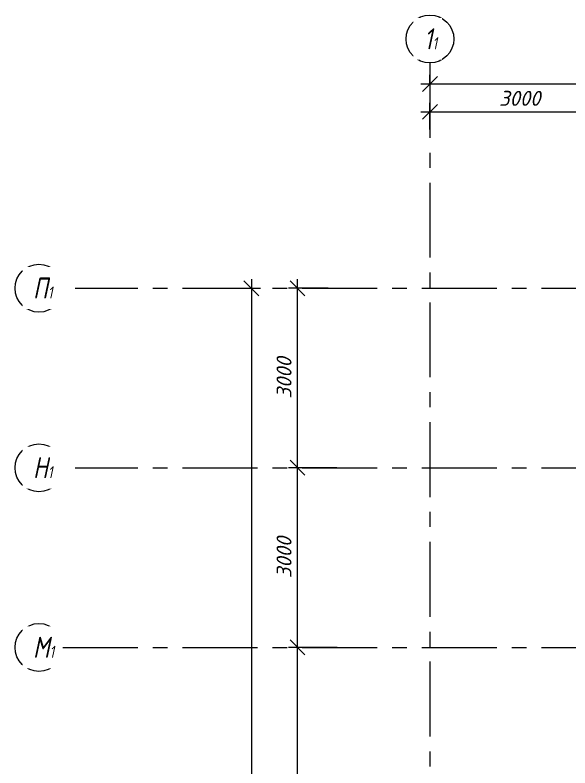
# Model space of a CAD drawing. Header units: millimetres. Extents: x -9096648 to 8741128, y -70248 to 735163.
# Drawn here: x -225168 to -215894, y 122588 to 135163 of the extents above; entities that cross this region are included whole.
import ezdxf

# ---------------------------------------------------------------- set-up
doc = ezdxf.new("R2010")
doc.units = ezdxf.units.MM
doc.linetypes.add('CENTER', pattern=[2, 1.25, -0.25, 0.25, -0.25])
doc.layers.get('Defpoints').update_dxf_attribs({"color": 6})
doc.layers.add('АР_Оси', color=193, linetype='Continuous', lineweight=9)
doc.layers.add('АР_Оси размеры', color=164, linetype='Continuous', lineweight=9)
doc.styles.add('ISOCPEUR', font='isocpeui.ttf', dxfattribs={"height": 250})
doc.styles.add('ГОСТ 2.304', font='isocpeur.ttf', dxfattribs={"width": 0.7})
doc.dimstyles.new('СПДС', dxfattribs={"dimscale": 100, "dimtxt": 2.5, "dimasz": 2.5, "dimexe": 1.5, "dimexo": 0, "dimgap": 1, "dimtad": 1, "dimdec": 0, "dimrnd": 1, "dimtxsty": 'ГОСТ 2.304', "dimblk": 'OBLIQUE', "dimcen": 2.5, "dimdle": 1.5, "dimadec": 0, "dimazin": 2, "dimtfac": 0.75, "dimtdec": 0, "dimtmove": 1, "dimatfit": 3, "dimfxl": 1, "dimtolj": 1, "dimarcsym": 1})

# ---------------------------------------------------------------- blocks, each defined once
blk = doc.blocks.new('_Oblique')
at = {"color": 8, "linetype": 'ByBlock', "lineweight": -2}
blk.add_line((-0.5, -0.5), (0.5, 0.5), dxfattribs=at)
blk = doc.blocks.new('*D2946')
at = {"layer": 'Defpoints', "color": 0, "ltscale": 100, "transparency": 16777216}
for p in [(-220447, 124601), (-219787, 124601), (-219935, 118601)]:
    blk.add_point(p, dxfattribs=at)
at = {"layer": 'АР_Оси размеры', "color": 8, "lineweight": -2, "ltscale": 100, "transparency": 16777216}
for p, q in [((-220447, 118451), (-220447, 124751)), ((-219787, 124601), (-220597, 124601)), ((-219935, 118601), (-220597, 118601))]:
    blk.add_line(p, q, dxfattribs=at)
at = {"layer": 'АР_Оси размеры', "color": 8, "lineweight": -2, "ltscale": 100, "transparency": 16777216, "xscale": 250, "yscale": 250, "zscale": 250}
for p, rotation in [((-220447, 124601), 90), ((-220447, 118601), 270)]:
    blk.add_blockref('_Oblique', p, dxfattribs=dict(at, rotation=rotation))
at = {"layer": 'АР_Оси размеры', "color": 8, "ltscale": 100, "transparency": 16777216, "insert": (-220672, 121601), "char_height": 250, "attachment_point": 5, "rotation": 90, "style": 'ISOCPEUR'}
blk.add_mtext('\\A1;6000', dxfattribs=at)
blk = doc.blocks.new('*D2947')
at = {"layer": 'Defpoints', "color": 0, "ltscale": 100, "transparency": 16777216}
for p in [(-220447, 127601), (-219935, 127601), (-219792, 124601)]:
    blk.add_point(p, dxfattribs=at)
at = {"layer": 'АР_Оси размеры', "color": 8, "lineweight": -2, "ltscale": 100, "transparency": 16777216}
for p, q in [((-220447, 124451), (-220447, 127751)), ((-219935, 127601), (-220597, 127601)), ((-219792, 124601), (-220597, 124601))]:
    blk.add_line(p, q, dxfattribs=at)
at = {"layer": 'АР_Оси размеры', "color": 8, "lineweight": -2, "ltscale": 100, "transparency": 16777216, "xscale": 250, "yscale": 250, "zscale": 250}
for p, rotation in [((-220447, 127601), 90), ((-220447, 124601), 270)]:
    blk.add_blockref('_Oblique', p, dxfattribs=dict(at, rotation=rotation))
at = {"layer": 'АР_Оси размеры', "color": 8, "ltscale": 100, "transparency": 16777216, "insert": (-220672, 126101), "char_height": 250, "attachment_point": 5, "rotation": 90, "style": 'ISOCPEUR'}
blk.add_mtext('\\A1;3000', dxfattribs=at)
blk = doc.blocks.new('*D2948')
at = {"layer": 'Defpoints', "color": 0, "ltscale": 100, "transparency": 16777216}
for p in [(-220447, 130601), (-219935, 130601), (-219792, 127601)]:
    blk.add_point(p, dxfattribs=at)
at = {"layer": 'АР_Оси размеры', "color": 8, "lineweight": -2, "ltscale": 100, "transparency": 16777216}
for p, q in [((-220447, 127451), (-220447, 130751)), ((-219935, 130601), (-220597, 130601)), ((-219792, 127601), (-220597, 127601))]:
    blk.add_line(p, q, dxfattribs=at)
at = {"layer": 'АР_Оси размеры', "color": 8, "lineweight": -2, "ltscale": 100, "transparency": 16777216, "xscale": 250, "yscale": 250, "zscale": 250}
for p, rotation in [((-220447, 130601), 90), ((-220447, 127601), 270)]:
    blk.add_blockref('_Oblique', p, dxfattribs=dict(at, rotation=rotation))
at = {"layer": 'АР_Оси размеры', "color": 8, "ltscale": 100, "transparency": 16777216, "insert": (-220672, 129101), "char_height": 250, "attachment_point": 5, "rotation": 90, "style": 'ISOCPEUR'}
blk.add_mtext('\\A1;3000', dxfattribs=at)
blk = doc.blocks.new('*D2949')
at = {"layer": 'Defpoints', "color": 0, "ltscale": 100, "transparency": 16777216}
for p in [(-221273, 130601), (-221273, 82686), (-221217, 82686)]:
    blk.add_point(p, dxfattribs=at)
at = {"layer": 'АР_Оси размеры', "color": 8, "lineweight": -2, "ltscale": 100, "transparency": 16777216}
for p, q in [((-221217, 130751), (-221217, 82536)), ((-221273, 130601), (-221067, 130601)), ((-221273, 82686), (-221067, 82686))]:
    blk.add_line(p, q, dxfattribs=at)
at = {"layer": 'АР_Оси размеры', "color": 8, "lineweight": -2, "ltscale": 100, "transparency": 16777216, "xscale": 250, "yscale": 250, "zscale": 250}
for p, rotation in [((-221217, 130601), 90), ((-221217, 82686), 270)]:
    blk.add_blockref('_Oblique', p, dxfattribs=dict(at, rotation=rotation))
at = {"layer": 'АР_Оси размеры', "color": 8, "ltscale": 100, "transparency": 16777216, "insert": (-221444, 106643), "char_height": 250, "attachment_point": 5, "rotation": 90, "style": 'ISOCPEUR'}
blk.add_mtext('\\A1;47915', dxfattribs=at)
blk = doc.blocks.new('*D2950')
at = {"layer": 'Defpoints', "color": 0, "ltscale": 100, "transparency": 16777216}
for p in [(-215234, 133547), (-218234, 133253), (-215234, 133253)]:
    blk.add_point(p, dxfattribs=at)
at = {"layer": 'АР_Оси размеры', "color": 8, "lineweight": -2, "ltscale": 100, "transparency": 16777216}
for p, q in [((-218234, 133253), (-218234, 133697)), ((-215234, 133253), (-215234, 133697)), ((-218384, 133547), (-215084, 133547))]:
    blk.add_line(p, q, dxfattribs=at)
at = {"layer": 'АР_Оси размеры', "color": 8, "lineweight": -2, "ltscale": 100, "transparency": 16777216, "xscale": 250, "yscale": 250, "zscale": 250, "rotation": 180}
blk.add_blockref('_Oblique', (-218234, 133547), dxfattribs=at)
at = {"layer": 'АР_Оси размеры', "color": 8, "lineweight": -2, "ltscale": 100, "transparency": 16777216, "xscale": 250, "yscale": 250, "zscale": 250}
blk.add_blockref('_Oblique', (-215234, 133547), dxfattribs=at)
at = {"layer": 'АР_Оси размеры', "color": 8, "ltscale": 100, "transparency": 16777216, "insert": (-216734, 133772), "char_height": 250, "attachment_point": 5, "style": 'ISOCPEUR'}
blk.add_mtext('\\A1;3000', dxfattribs=at)
blk = doc.blocks.new('*D2682')
at = {"layer": 'Defpoints', "color": 0, "ltscale": 100, "transparency": 16777216}
for p in [(-218234, 134013), (-154724, 134013), (-154724, 134013)]:
    blk.add_point(p, dxfattribs=at)
at = {"layer": 'АР_Оси размеры', "color": 8, "lineweight": -2, "ltscale": 100, "transparency": 16777216}
for p, q in [((-218234, 134013), (-218234, 134163)), ((-154724, 134013), (-154724, 134163)), ((-218384, 134013), (-154574, 134013))]:
    blk.add_line(p, q, dxfattribs=at)
at = {"layer": 'АР_Оси размеры', "color": 8, "lineweight": -2, "ltscale": 100, "transparency": 16777216, "xscale": 250, "yscale": 250, "zscale": 250, "rotation": 180}
blk.add_blockref('_Oblique', (-218234, 134013), dxfattribs=at)
at = {"layer": 'АР_Оси размеры', "color": 8, "lineweight": -2, "ltscale": 100, "transparency": 16777216, "xscale": 250, "yscale": 250, "zscale": 250}
blk.add_blockref('_Oblique', (-154724, 134013), dxfattribs=at)
at = {"layer": 'АР_Оси размеры', "color": 8, "ltscale": 100, "transparency": 16777216, "insert": (-186479, 134238), "char_height": 250, "attachment_point": 5, "style": 'ISOCPEUR'}
blk.add_mtext('\\A1;63510', dxfattribs=at)

msp = doc.modelspace()

# ---------------------------------------------------------------- linework, layer by layer
at = {"layer": 'АР_Оси', "color": 8, "linetype": 'CENTER', "ltscale": 1000}
for p, q in [((-218233.92, 134363.15), (-218233.92, 78630.8)), ((-224367.61, 130600.68), (-141189.21, 130600.68)), ((-224367.61, 127600.68), (-141189.21, 127600.68)), ((-224367.61, 124600.68), (-141189.21, 124600.68))]:
    msp.add_line(p, q, dxfattribs=at)
at = {"layer": 'АР_Оси', "color": 8, "ltscale": 0.5}
for centre in [(-218233.92, 134763.15), (-224767.61, 130600.68), (-224767.61, 127600.68), (-224767.61, 124600.68)]:
    msp.add_circle(centre, 400, dxfattribs=at)

# ---------------------------------------------------------------- dimensions: what is measured, and where the dimension line sits
at = {"layer": 'АР_Оси размеры', "color": 8, "ltscale": 100}
dim = msp.add_linear_dim(base=(-215233.92, 133546.65), p1=(-218233.92, 133252.78), p2=(-215233.92, 133252.78), dimstyle='СПДС', override={"dimtxsty": 'ISOCPEUR', "dimclrd": 8, "dimclre": 8, "dimclrt": 8}, dxfattribs=at)
dim.commit()
dim.dimension.update_dxf_attribs({"geometry": '*D2950', "text_midpoint": (-216733.92, 133771.65)})
for base, p1, p2, picture, middle in [((-221217.16, 82685.68), (-221272.97, 130600.68), (-221272.97, 82685.68), '*D2949', (-221443.77, 106643.18)), ((-220446.6, 130600.68), (-219792.33, 127600.68), (-219935.33, 130600.68), '*D2948', (-220671.6, 129100.68)), ((-220446.6, 127600.68), (-219792.33, 124600.68), (-219935.33, 127600.68), '*D2947', (-220671.6, 126100.68)), ((-220446.6, 124600.68), (-219935.33, 118600.68), (-219787.16, 124600.68), '*D2946', (-220671.6, 121600.68))]:
    dim = msp.add_linear_dim(base=base, p1=p1, p2=p2, angle=90, dimstyle='СПДС', override={"dimtxsty": 'ISOCPEUR', "dimclrd": 8, "dimclre": 8, "dimclrt": 8}, dxfattribs=at)
    dim.commit()
    dim.dimension.update_dxf_attribs({"geometry": picture, "text_midpoint": middle})

# ---------------------------------------------------------------- next in the draw order: texts
at = {"layer": 'АР_Оси', "color": 8, "char_height": 350, "attachment_point": 1, "line_spacing_factor": 1.149209, "style": 'ISOCPEUR', "bg_fill": 2}
for s, insert, width in [('{\\W0.8;1\\H0.57143x;1}', (-218333.74, 134940.93), 123.8671), ('{\\W0.8;П\\H0.57143x;1}', (-224867.43, 130778.46), 528.8202), ('{\\W0.8;Н\\H0.57143x;1}', (-224867.43, 127778.46), 528.8202), ('{\\W0.8;М\\H0.57143x;1}', (-224867.43, 124778.46), 528.8202)]:
    msp.add_mtext(s, dxfattribs=dict(at, insert=insert, width=width))

# ---------------------------------------------------------------- next in the draw order: linework, layer by layer
at = {"layer": 'АР_Оси', "color": 8, "linetype": 'CENTER', "ltscale": 1000}
msp.add_line((-224367.61, 124600.68), (-141189.21, 124600.68), dxfattribs=at)

# ---------------------------------------------------------------- next in the draw order: dimensions: what is measured, and where the dimension line sits
at = {"layer": 'АР_Оси размеры', "color": 8, "ltscale": 100}
dim = msp.add_linear_dim(base=(-154723.92, 134013.15), p1=(-218233.92, 134013.15), p2=(-154723.92, 134013.15), dimstyle='СПДС', override={"dimtxsty": 'ISOCPEUR', "dimclrd": 8, "dimclre": 8, "dimclrt": 8}, dxfattribs=at)
dim.commit()
dim.dimension.update_dxf_attribs({"geometry": '*D2682', "text_midpoint": (-186478.92, 134238.15)})

doc.saveas('drawing.dxf')
